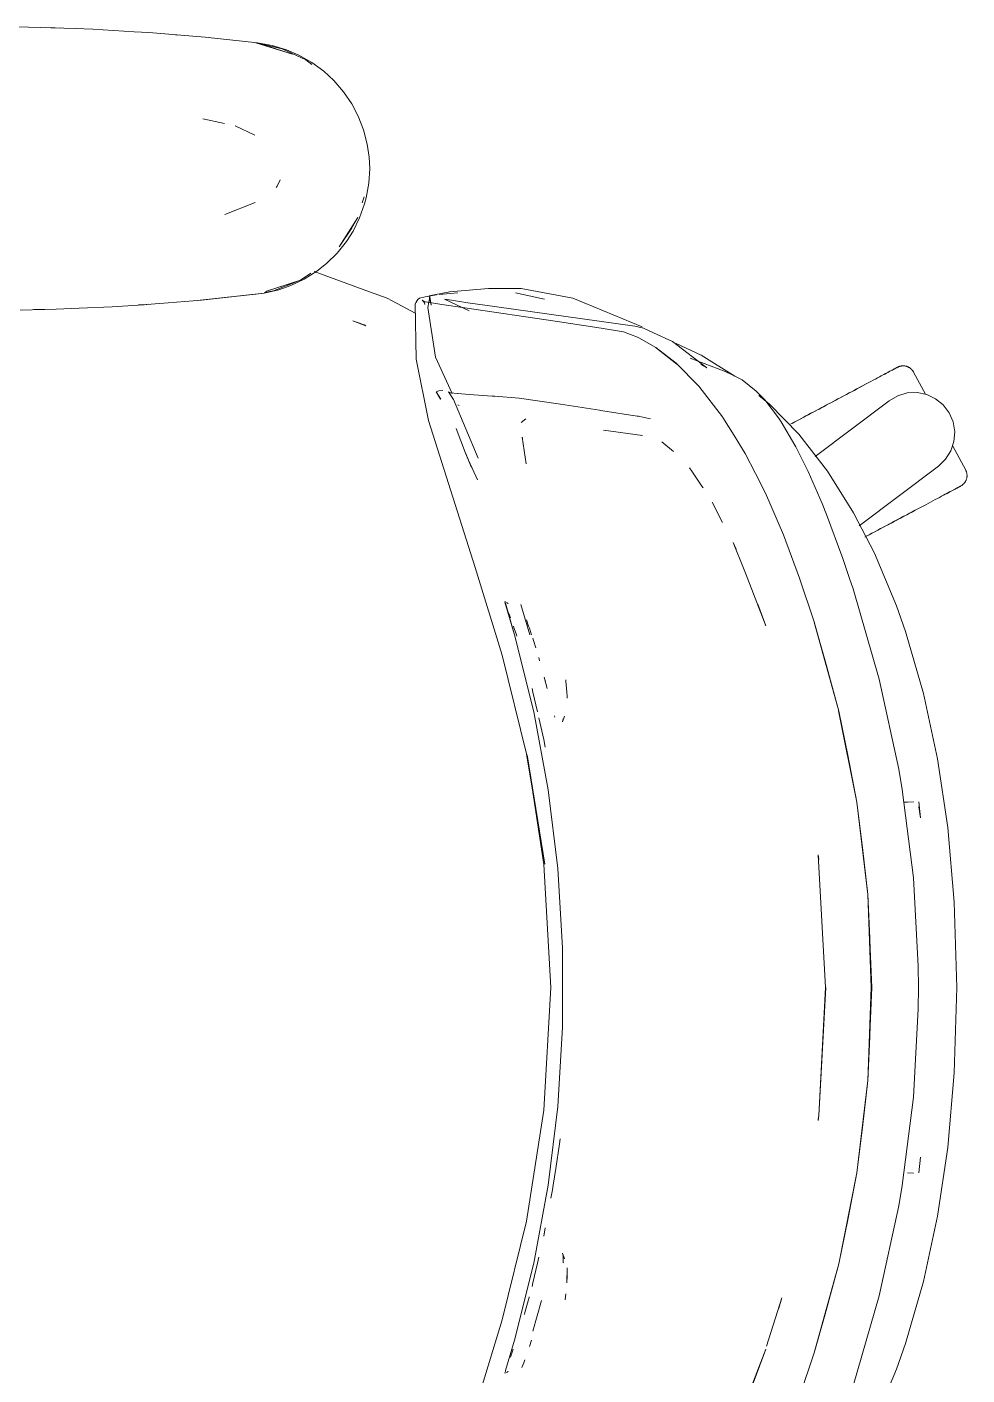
# Model space of a CAD drawing. Header units: millimetres. Extents: x 155927 to 326028, y -36033 to 97293.
# Drawn here: x 193477.9 to 193799.4, y 12399.8 to 12860.7 of the extents above; entities that cross this region are included whole.
import ezdxf

# ---------------------------------------------------------------- set-up
doc = ezdxf.new("R2010")
doc.units = ezdxf.units.MM
doc.header["$MEASUREMENT"] = 0
doc.layers.add('G-IMPT', color=8, linetype='CONTINUOUS', lineweight=9)
doc.layers.add('I-FURN', color=8, linetype='CONTINUOUS', lineweight=9)

msp = doc.modelspace()

# ---------------------------------------------------------------- linework, layer by layer
at = {"layer": 'G-IMPT'}
for p, q in [((193474.23, 12860.67), (193482.65, 12860.51)), ((193494.41, 12860.12), (193482.65, 12860.51)), ((193487.59, 12860.37), (193486.09, 12860.38)), ((193489.52, 12860.26), (193487.59, 12860.37)), ((193494.41, 12860.12), (193500.43, 12859.87)), ((193514.57, 12859.06), (193500.43, 12859.87)), ((193519.66, 12858.73), (193514.57, 12859.06)), ((193519.66, 12858.73), (193534.72, 12857.48)), ((193527.84, 12858.08), (193529.52, 12857.91)), ((193534.72, 12857.48), (193538.85, 12857.14)), ((193538.85, 12857.14), (193556.77, 12855.23)), ((193556.26, 12855.23), (193568.72, 12851.4)), ((193556.26, 12855.23), (193559.57, 12854.31)), ((193556.77, 12855.23), (193561.82, 12854.34)), ((193565.23, 12853.19), (193556.82, 12855.1)), ((193568.72, 12851.4), (193559.57, 12854.31)), ((193566.68, 12852.87), (193561.82, 12854.34)), ((193565.23, 12853.19), (193573.29, 12849.45)), ((193570.92, 12851.06), (193566.68, 12852.87)), ((193570.92, 12851.06), (193575.36, 12848.55)), ((193575.4, 12847.86), (193573.29, 12849.45)), ((193579.44, 12845.55), (193575.36, 12848.55)), ((193579.44, 12845.55), (193582.88, 12842.39)), ((193586.2, 12838.55), (193582.88, 12842.39)), ((193589.03, 12834.38), (193586.2, 12838.55)), ((193589.03, 12834.38), (193591.22, 12830.22)), ((193591.22, 12830.22), (193593.05, 12825.51)), ((193538.06, 12829.26), (193545.49, 12827.69)), ((193555.89, 12823.66), (193549.11, 12826.93)), ((193594.32, 12820.64), (193593.05, 12825.51)), ((193594.32, 12820.64), (193594.96, 12816.13)), ((193595.14, 12812.28), (193594.84, 12807.24)), ((193595.14, 12812.28), (193594.96, 12816.13)), ((193564.52, 12808.45), (193563.51, 12806.23)), ((193594.84, 12807.24), (193593.96, 12802.29)), ((193563.51, 12806.23), (193563.21, 12805.78)), ((193592.6, 12800.6), (193593.22, 12802.63)), ((193545.56, 12796.56), (193555.98, 12800.71)), ((193591.69, 12795.39), (193593.4, 12800.16)), ((193593.96, 12802.29), (193593.4, 12800.16)), ((193591.04, 12795.49), (193584.72, 12785.54)), ((193591.04, 12795.49), (193588.88, 12791.81)), ((193591.69, 12795.39), (193589.44, 12790.88)), ((193588.88, 12791.81), (193584.72, 12785.54)), ((193589.44, 12790.88), (193587.18, 12787.33)), ((193583.99, 12783.36), (193587.18, 12787.33)), ((193580.38, 12779.81), (193577.08, 12777.19)), ((193583.99, 12783.36), (193580.38, 12779.81)), ((193571.43, 12774.06), (193575.01, 12776.49)), ((193572.75, 12774.46), (193577.08, 12777.19)), ((193576.18, 12777.07), (193595.12, 12770.12)), ((193559.08, 12769.66), (193564.04, 12770.82)), ((193559.15, 12769.88), (193562.21, 12770.46)), ((193571.43, 12774.06), (193559.57, 12770.25)), ((193568.72, 12773.16), (193559.57, 12770.25)), ((193562.21, 12770.46), (193570.39, 12773.66)), ((193568.17, 12772.27), (193564.04, 12770.82)), ((193572.75, 12774.46), (193568.17, 12772.27)), ((193571.43, 12774.06), (193568.72, 12773.16)), ((193595.12, 12770.12), (193601.09, 12767.93)), ((193622.48, 12770.1), (193631.81, 12770.91)), ((193631.81, 12770.91), (193635.76, 12771.25)), ((193639.93, 12771.25), (193635.76, 12771.25)), ((193646.9, 12771.22), (193639.93, 12771.25)), ((193646.9, 12771.22), (193664.6, 12767.98)), ((193515.95, 12765.6), (193507.08, 12765.04)), ((193515.95, 12765.6), (193526.24, 12766.33)), ((193518, 12765.73), (193516.09, 12765.64)), ((193518, 12765.73), (193519.41, 12765.87)), ((193537.64, 12767.31), (193526.24, 12766.33)), ((193559.08, 12769.66), (193536.12, 12767.21)), ((193536.12, 12767.21), (193556.26, 12769.33)), ((193559.08, 12769.66), (193537.64, 12767.31)), ((193559.08, 12769.66), (193556.26, 12769.33)), ((193602.85, 12767.01), (193601.09, 12767.93)), ((193610.75, 12762.87), (193602.85, 12767.01)), ((193610.69, 12766.05), (193611.3, 12767.09)), ((193611.07, 12747.07), (193610.69, 12766.05)), ((193611.17, 12766.47), (193611.3, 12767.09)), ((193611.17, 12766.47), (193611.27, 12767.02)), ((193611.3, 12767.09), (193611.27, 12767.02)), ((193611.67, 12767.59), (193611.3, 12767.09)), ((193612.21, 12767.91), (193611.67, 12767.59)), ((193612.21, 12767.91), (193614.07, 12768.46)), ((193613.56, 12766.86), (193613.06, 12767.26)), ((193614.16, 12766.7), (193613.06, 12767.26)), ((193614.16, 12766.7), (193613.54, 12766.87)), ((193613.54, 12766.87), (193619.8, 12765.76)), ((193613.56, 12766.86), (193613.88, 12766.32)), ((193613.96, 12765.83), (193613.88, 12766.32)), ((193617.35, 12768.99), (193614.07, 12768.46)), ((193615.67, 12768.4), (193614.99, 12764.82)), ((193617.76, 12769.25), (193615.44, 12768.81)), ((193616.16, 12765.53), (193615.44, 12768.81)), ((193616.16, 12765.53), (193615.67, 12768.4)), ((193617.35, 12768.99), (193617.96, 12769.07)), ((193622.01, 12770.06), (193617.76, 12769.25)), ((193618.86, 12769.17), (193622.65, 12769.59)), ((193619.8, 12765.76), (193627.66, 12764.65)), ((193620.77, 12767.67), (193629.18, 12763.68)), ((193620.77, 12767.67), (193621.64, 12767.53)), ((193626.66, 12766.69), (193621.64, 12767.53)), ((193622.48, 12770.1), (193622.01, 12770.06)), ((193622.65, 12769.59), (193625.24, 12769.8)), ((193626.66, 12766.69), (193627.96, 12766.48)), ((193638.62, 12765.04), (193627.96, 12766.48)), ((193645.04, 12769.81), (193654.34, 12767.77)), ((193654.34, 12767.77), (193654.92, 12767.62)), ((193664.6, 12767.98), (193668.45, 12766.39)), ((193671.82, 12765), (193668.45, 12766.39)), ((193475.59, 12763.91), (193487.9, 12764.2)), ((193482.37, 12764.04), (193480.29, 12764.04)), ((193484.03, 12764.12), (193482.37, 12764.04)), ((193495.78, 12764.5), (193487.9, 12764.2)), ((193495.78, 12764.5), (193507.08, 12765.04)), ((193617.7, 12747.77), (193614.99, 12764.82)), ((193627.66, 12764.65), (193658.53, 12760.09)), ((193638.62, 12765.04), (193685.84, 12758.36)), ((193688.27, 12758.2), (193671.82, 12765)), ((193593.82, 12758.53), (193589.35, 12760.16)), ((193589.35, 12760.16), (193593.23, 12758.79)), ((193593.82, 12758.53), (193593.23, 12758.79)), ((193658.53, 12760.09), (193674.3, 12757.7)), ((193681.97, 12756.4), (193674.3, 12757.7)), ((193681.97, 12756.4), (193686.76, 12754.65)), ((193685.84, 12758.36), (193688.83, 12757.72)), ((193692.19, 12756.15), (193688.83, 12757.72)), ((193687.18, 12754.43), (193686.76, 12754.65)), ((193693.02, 12751.15), (193687.18, 12754.43)), ((193692.19, 12756.15), (193698.72, 12753.11)), ((193710.42, 12744.17), (193698.72, 12753.11)), ((193699.9, 12752.44), (193708.53, 12748.46)), ((193617.7, 12747.77), (193623.32, 12735.42)), ((193693.02, 12751.15), (193699.98, 12745.73)), ((193700.19, 12745.42), (193693.24, 12750.82)), ((193693.24, 12750.82), (193696.62, 12748.23)), ((193700.19, 12745.42), (193696.62, 12748.23)), ((193704.76, 12747.4), (193716.67, 12742.89)), ((193708.53, 12748.46), (193719.98, 12741.34)), ((193611.07, 12747.07), (193615.27, 12726.11)), ((193707.72, 12737.83), (193699.98, 12745.73)), ((193710.42, 12744.17), (193708.39, 12745.33)), ((193718.9, 12741.82), (193716.67, 12742.89)), ((193721.34, 12740.65), (193718.9, 12741.82)), ((193722.47, 12740.03), (193721.34, 12740.65)), ((193722.47, 12740.03), (193727.34, 12736.17)), ((193617.85, 12735.94), (193617.91, 12735.96)), ((193617.85, 12735.94), (193619.43, 12733.48)), ((193618.78, 12736.24), (193617.91, 12735.96)), ((193619.43, 12733.48), (193617.91, 12735.96)), ((193617.91, 12735.96), (193619.4, 12733.49)), ((193620.13, 12736.41), (193618.78, 12736.24)), ((193622.77, 12735.65), (193622.05, 12735.94)), ((193622.05, 12735.94), (193623.81, 12733.27)), ((193622.77, 12735.65), (193622.78, 12735.65)), ((193625.16, 12735.35), (193622.78, 12735.65)), ((193623.81, 12733.27), (193632.25, 12713.29)), ((193625.16, 12735.35), (193625.25, 12735.34)), ((193629.12, 12735.05), (193625.25, 12735.34)), ((193636.98, 12734.49), (193629.12, 12735.05)), ((193637.97, 12734.42), (193636.98, 12734.49)), ((193646.21, 12733.8), (193637.97, 12734.42)), ((193646.21, 12733.8), (193646.29, 12733.79)), ((193660.36, 12731.76), (193646.29, 12733.79)), ((193707.72, 12737.83), (193715.74, 12727.39)), ((193727.34, 12736.17), (193730.23, 12733.15)), ((193731.9, 12731.73), (193728.23, 12734.73)), ((193625.26, 12731.55), (193625.7, 12731.28)), ((193660.36, 12731.76), (193673.72, 12729.64)), ((193673.72, 12729.64), (193674.23, 12729.56)), ((193674.84, 12729.47), (193674.23, 12729.56)), ((193674.84, 12729.47), (193686.56, 12727.66)), ((193730.23, 12733.15), (193734.95, 12727.01)), ((193731.9, 12731.73), (193741.86, 12721.43)), ((193631.26, 12675.87), (193615.27, 12726.11)), ((193646.95, 12725.41), (193648.59, 12726.69)), ((193686.56, 12727.66), (193687.03, 12727.59)), ((193689.01, 12727.17), (193687.03, 12727.59)), ((193691.18, 12726.71), (193689.01, 12727.17)), ((193715.91, 12727.13), (193715.74, 12727.39)), ((193719.79, 12721.04), (193715.91, 12727.13)), ((193734.95, 12727.01), (193735.81, 12725.72)), ((193740.54, 12717.73), (193735.81, 12725.72)), ((193627.95, 12714.93), (193624.69, 12723.4)), ((193647.3, 12720.46), (193648.7, 12711.3)), ((193647.3, 12720.46), (193647.35, 12720.11)), ((193675.13, 12722.79), (193688.49, 12721.01)), ((193688.49, 12721.01), (193688.02, 12721.15)), ((193719.79, 12721.04), (193723.56, 12714.81)), ((193751.66, 12708.83), (193741.86, 12721.43)), ((193629.97, 12710.03), (193627.94, 12715.13)), ((193627.94, 12715.13), (193629.97, 12710.02)), ((193627.95, 12714.93), (193629.97, 12710.03)), ((193698.99, 12715.51), (193695.08, 12718.84)), ((193740.85, 12717.13), (193740.54, 12717.73)), ((193740.85, 12717.13), (193744.85, 12709.12)), ((193628.97, 12712.55), (193632.02, 12705.84)), ((193727.13, 12708.02), (193723.56, 12714.81)), ((193705.26, 12708.87), (193704.51, 12709.98)), ((193705.26, 12708.87), (193708.76, 12703.74)), ((193727.13, 12708.02), (193730.51, 12701.29)), ((193745.07, 12708.67), (193744.85, 12709.12)), ((193745.07, 12708.67), (193749.84, 12697.72)), ((193760.64, 12694.53), (193751.66, 12708.83)), ((193708.76, 12703.74), (193709.15, 12703.16)), ((193736.69, 12687.06), (193730.51, 12701.29)), ((193712.29, 12698.27), (193715.83, 12691.3)), ((193749.84, 12697.72), (193751.32, 12694.04)), ((193756.92, 12678.96), (193751.32, 12694.04)), ((193767.73, 12680.76), (193760.64, 12694.53)), ((193723.18, 12675.1), (193719.46, 12684.43)), ((193719.46, 12684.43), (193720.46, 12682.19)), ((193742.15, 12672.19), (193736.69, 12687.06)), ((193756.92, 12678.96), (193759.26, 12672.14)), ((193775.25, 12662.78), (193767.73, 12680.76)), ((193640.44, 12645.9), (193631.26, 12675.87)), ((193723.85, 12673.38), (193723.18, 12675.1)), ((193730.56, 12655.93), (193723.85, 12673.38)), ((193742.15, 12672.19), (193747.16, 12657.27)), ((193760.46, 12668.54), (193759.26, 12672.14)), ((193641.4, 12664.07), (193641.54, 12664.31)), ((193760.46, 12668.54), (193769.4, 12637.71)), ((193644.67, 12652.85), (193641.4, 12664.07)), ((193644.67, 12652.85), (193641.56, 12663.67)), ((193641.61, 12663.38), (193641.56, 12663.67)), ((193644.67, 12652.85), (193641.61, 12663.38)), ((193642.49, 12663.53), (193641.88, 12663.92)), ((193642.49, 12663.53), (193642.28, 12663.68)), ((193642.94, 12659.6), (193642.55, 12660.67)), ((193643.29, 12658.63), (193642.94, 12659.6)), ((193649.86, 12652.84), (193646.83, 12663.27)), ((193730.56, 12655.93), (193727.84, 12663.36)), ((193775.25, 12662.78), (193778.32, 12654.05)), ((193644.28, 12655.87), (193644.57, 12655.07)), ((193645.3, 12652.85), (193644.57, 12655.07)), ((193648.74, 12658.03), (193649.5, 12655.86)), ((193649.76, 12655.14), (193649.5, 12655.86)), ((193649.76, 12655.14), (193650.53, 12652.84)), ((193750.89, 12644.02), (193747.11, 12657.18)), ((193755.54, 12626.77), (193747.11, 12657.18)), ((193755.54, 12626.77), (193747.16, 12657.27)), ((193651.22, 12626.53), (193644.67, 12652.85)), ((193645.3, 12652.85), (193645.45, 12652.39)), ((193650.91, 12651.71), (193651.15, 12650.93)), ((193651.15, 12650.93), (193651.94, 12648.43)), ((193778.32, 12654.05), (193784.5, 12632.81)), ((193640.44, 12645.9), (193648.76, 12612.21)), ((193652.93, 12645.14), (193653.26, 12644.02)), ((193750.89, 12644.02), (193755.54, 12626.77)), ((193654.84, 12638.35), (193655.84, 12634.49)), ((193654.84, 12638.35), (193655.23, 12636.82)), ((193662.26, 12637), (193662.23, 12637.48)), ((193662.54, 12633.29), (193662.26, 12637)), ((193776.07, 12606.92), (193769.4, 12637.71)), ((193650.99, 12633.27), (193650.65, 12634.55)), ((193652.54, 12626.52), (193650.99, 12633.27)), ((193662.54, 12633.29), (193662.64, 12631.92)), ((193662.64, 12631.22), (193662.64, 12631.92)), ((193784.5, 12632.81), (193789.31, 12610.44)), ((193651.22, 12626.53), (193656.15, 12599.86)), ((193654.7, 12617.12), (193652.99, 12624.54)), ((193658.44, 12624.73), (193658.3, 12625.14)), ((193661.11, 12623.13), (193661.79, 12625.07)), ((193661.11, 12623.13), (193661.32, 12624.17)), ((193761.72, 12595.64), (193755.5, 12626.89)), ((193755.5, 12626.89), (193761.71, 12595.72)), ((193755.54, 12626.77), (193758.62, 12611.75)), ((193655.17, 12614.49), (193654.7, 12617.12)), ((193648.76, 12612.21), (193655.01, 12574.47)), ((193654.75, 12574.3), (193649.02, 12611.84)), ((193655.01, 12574.47), (193649.02, 12611.84)), ((193761.72, 12595.64), (193758.62, 12611.75)), ((193792.8, 12587.03), (193789.31, 12610.44)), ((193777.25, 12600), (193776.07, 12606.92)), ((193656.15, 12599.86), (193659.45, 12572.94)), ((193781.07, 12569.83), (193777.25, 12600)), ((193765.54, 12564.13), (193761.71, 12595.72)), ((193763.66, 12580.17), (193761.72, 12595.64)), ((193765.5, 12564.09), (193761.72, 12595.64)), ((193777.8, 12595.64), (193779.05, 12595.68)), ((193781.14, 12595.76), (193779.05, 12595.68)), ((193781.14, 12595.76), (193781.03, 12595.76)), ((193782.9, 12595.73), (193783.55, 12590.31)), ((193782.98, 12594.08), (193783.55, 12590.31)), ((193795.06, 12561.45), (193792.8, 12587.03)), ((193748.5, 12577.59), (193748.54, 12577.34)), ((193751.05, 12532.31), (193748.54, 12577.65)), ((193748.54, 12577.65), (193748.77, 12576.04)), ((193748.77, 12576.04), (193748.54, 12577.34)), ((193763.66, 12580.17), (193765.5, 12564.09)), ((193654.75, 12574.3), (193657.11, 12532.31)), ((193661.1, 12545.87), (193659.45, 12572.94)), ((193782.68, 12539.62), (193781.07, 12569.83)), ((193765.5, 12564.09), (193766.18, 12549.2)), ((193765.5, 12564.09), (193766.64, 12532.31)), ((193766.87, 12532.31), (193765.54, 12564.13)), ((193795.91, 12532.31), (193795.06, 12561.45)), ((193766.18, 12549.2), (193766.64, 12532.31)), ((193661.1, 12518.75), (193661.1, 12545.87)), ((193782.68, 12539.62), (193782.78, 12532.31)), ((193654.75, 12490.33), (193657.11, 12532.31)), ((193751.1, 12532.31), (193748.77, 12488.59)), ((193751.05, 12532.31), (193748.77, 12488.59)), ((193765.5, 12500.54), (193766.64, 12532.31)), ((193765.54, 12500.5), (193766.87, 12532.31)), ((193766.18, 12515.43), (193766.64, 12532.31)), ((193782.68, 12525), (193782.78, 12532.31)), ((193795.06, 12503.17), (193795.91, 12532.31)), ((193782.68, 12525), (193781.07, 12494.8)), ((193661.1, 12518.75), (193659.45, 12491.68)), ((193766.18, 12515.43), (193765.5, 12500.54)), ((193792.8, 12477.6), (193795.06, 12503.17)), ((193765.54, 12500.5), (193761.71, 12468.9)), ((193765.5, 12500.54), (193761.72, 12468.98)), ((193765.5, 12500.54), (193763.66, 12484.46)), ((193781.07, 12494.8), (193777.25, 12464.63)), ((193648.76, 12452.41), (193654.75, 12490.33)), ((193656.15, 12464.76), (193659.45, 12491.68)), ((193748.5, 12487.03), (193748.54, 12487.28)), ((193748.77, 12488.59), (193748.51, 12486.81)), ((193748.77, 12488.59), (193748.54, 12487.28)), ((193761.72, 12468.98), (193763.66, 12484.46)), ((193660.07, 12478.91), (193660.25, 12480.57)), ((193658.77, 12470.39), (193660.07, 12478.91)), ((193789.31, 12454.18), (193792.8, 12477.6)), ((193782.9, 12468.9), (193783.55, 12474.31)), ((193658.77, 12470.39), (193657.92, 12464.77)), ((193755.54, 12437.85), (193761.72, 12468.98)), ((193755.54, 12437.85), (193761.71, 12468.9)), ((193761.72, 12468.98), (193758.62, 12452.88)), ((193779.05, 12468.94), (193781.14, 12468.87)), ((193781.14, 12468.87), (193781.03, 12468.87)), ((193651.22, 12438.09), (193656.15, 12464.76)), ((193657.12, 12460.24), (193657.67, 12463.14)), ((193657.92, 12464.77), (193657.67, 12463.14)), ((193777.25, 12464.63), (193776.07, 12457.71)), ((193769.4, 12426.92), (193776.07, 12457.71)), ((193648.76, 12452.41), (193640.44, 12418.73)), ((193755.54, 12437.85), (193758.62, 12452.88)), ((193784.5, 12431.82), (193789.31, 12454.18)), ((193655.19, 12450.13), (193654.66, 12447.32)), ((193652.99, 12440.09), (193652.54, 12438.11)), ((193661.32, 12440.45), (193661.11, 12441.5)), ((193661.11, 12441.5), (193661.79, 12439.55)), ((193661.32, 12440.45), (193661.35, 12438.15)), ((193651.22, 12438.09), (193644.67, 12411.78)), ((193650.99, 12431.36), (193652.54, 12438.11)), ((193661.37, 12438.29), (193661.35, 12438.15)), ((193662.65, 12436.44), (193662.56, 12431.39)), ((193662.65, 12436.44), (193662.64, 12433.66)), ((193755.54, 12437.85), (193747.11, 12407.45)), ((193755.54, 12437.85), (193747.16, 12407.36)), ((193750.89, 12420.61), (193755.54, 12437.85)), ((193650.99, 12431.36), (193650.65, 12430.06)), ((193662.56, 12431.39), (193662.64, 12433.66)), ((193778.32, 12410.58), (193784.5, 12431.82)), ((193649.37, 12425.2), (193648.25, 12421.2)), ((193649.37, 12425.2), (193649.69, 12426.34)), ((193649.69, 12426.34), (193649.73, 12426.52)), ((193650.96, 12414.88), (193653.86, 12425.27)), ((193662.24, 12427.59), (193662.03, 12425.5)), ((193736.09, 12426.17), (193730.84, 12409.68)), ((193736.09, 12426.17), (193735.02, 12422.73)), ((193769.4, 12426.92), (193760.46, 12396.09)), ((193648.25, 12421.2), (193648.05, 12420.51)), ((193750.89, 12420.61), (193747.11, 12407.45)), ((193631.26, 12388.75), (193640.44, 12418.73)), ((193644.67, 12411.78), (193641.6, 12401.35)), ((193650.51, 12411.79), (193649.79, 12409.57)), ((193643.51, 12406.58), (193643.27, 12405.92)), ((193643.51, 12406.58), (193644.26, 12408.68)), ((193730.56, 12408.7), (193723.74, 12390.29)), ((193730.56, 12408.7), (193723.85, 12391.25)), ((193747.16, 12407.36), (193742.15, 12392.44)), ((193778.32, 12410.58), (193775.25, 12401.84)), ((193647.8, 12404.02), (193647.19, 12402.37)), ((193647.8, 12404.02), (193648.17, 12405.04)), ((193775.25, 12401.84), (193767.73, 12383.87)), ((193641.4, 12400.55), (193641.46, 12400.78)), ((193641.49, 12400.32), (193641.4, 12400.55)), ((193641.46, 12400.78), (193641.53, 12401.08)), ((193641.53, 12401.08), (193641.6, 12401.35)), ((193642.49, 12401.09), (193641.88, 12400.71)), ((193642.49, 12401.09), (193642.28, 12400.95))]:
    msp.add_line(p, q, dxfattribs=at)
at = {"layer": 'I-FURN'}
for p, q in [((193772.36, 12742.59), (193771.85, 12742.32)), ((193772.09, 12742.45), (193772.59, 12742.71)), ((193772.84, 12742.85), (193772.36, 12742.59)), ((193772.59, 12742.71), (193773.05, 12742.96)), ((193773.29, 12743.09), (193772.84, 12742.85)), ((193773.05, 12742.96), (193773.48, 12743.19)), ((193773.7, 12743.3), (193773.29, 12743.09)), ((193773.48, 12743.19), (193773.88, 12743.4)), ((193774.07, 12743.5), (193773.7, 12743.3)), ((193773.88, 12743.4), (193774.23, 12743.59)), ((193774.41, 12743.68), (193774.07, 12743.5)), ((193774.23, 12743.59), (193774.55, 12743.76)), ((193774.71, 12743.84), (193774.41, 12743.68)), ((193774.55, 12743.76), (193774.83, 12743.9)), ((193774.96, 12743.98), (193774.71, 12743.84)), ((193774.83, 12743.9), (193775.07, 12744.03)), ((193775.18, 12744.09), (193774.96, 12743.98)), ((193775.07, 12744.03), (193775.27, 12744.14)), ((193775.36, 12744.19), (193775.18, 12744.09)), ((193775.27, 12744.14), (193775.43, 12744.22)), ((193775.5, 12744.26), (193775.36, 12744.19)), ((193775.43, 12744.22), (193775.56, 12744.29)), ((193775.6, 12744.32), (193775.5, 12744.26)), ((193775.56, 12744.29), (193775.64, 12744.33)), ((193775.66, 12744.35), (193775.6, 12744.32)), ((193775.64, 12744.33), (193775.68, 12744.36)), ((193775.68, 12744.36), (193775.66, 12744.35)), ((193775.68, 12744.36), (193775.83, 12744.43)), ((193775.68, 12744.36), (193775.68, 12744.36)), ((193775.83, 12744.43), (193775.98, 12744.5)), ((193775.98, 12744.5), (193776.12, 12744.56)), ((193776.12, 12744.56), (193776.28, 12744.61)), ((193776.28, 12744.61), (193776.43, 12744.66)), ((193776.43, 12744.66), (193776.59, 12744.71)), ((193776.59, 12744.71), (193776.74, 12744.74)), ((193776.74, 12744.74), (193776.9, 12744.77)), ((193776.9, 12744.77), (193777.06, 12744.8)), ((193777.06, 12744.8), (193777.22, 12744.81)), ((193777.22, 12744.81), (193777.38, 12744.83)), ((193777.38, 12744.83), (193777.54, 12744.83)), ((193777.54, 12744.83), (193777.7, 12744.83)), ((193777.7, 12744.83), (193777.86, 12744.82)), ((193777.86, 12744.82), (193778.02, 12744.81)), ((193778.02, 12744.81), (193778.18, 12744.78)), ((193778.18, 12744.78), (193778.34, 12744.76)), ((193778.34, 12744.76), (193778.5, 12744.72)), ((193778.5, 12744.72), (193778.66, 12744.68)), ((193778.66, 12744.68), (193778.81, 12744.64)), ((193778.81, 12744.64), (193778.96, 12744.58)), ((193778.96, 12744.58), (193779.11, 12744.53)), ((193779.11, 12744.53), (193779.26, 12744.46)), ((193779.26, 12744.46), (193779.41, 12744.39)), ((193779.41, 12744.39), (193779.55, 12744.31)), ((193779.55, 12744.31), (193779.69, 12744.23)), ((193779.69, 12744.23), (193779.82, 12744.15)), ((193779.82, 12744.15), (193779.96, 12744.05)), ((193779.96, 12744.05), (193780.08, 12743.96)), ((193780.08, 12743.96), (193780.21, 12743.85)), ((193780.21, 12743.85), (193780.33, 12743.75)), ((193780.33, 12743.75), (193780.44, 12743.63)), ((193780.44, 12743.63), (193780.55, 12743.52)), ((193780.55, 12743.52), (193780.66, 12743.39)), ((193780.66, 12743.39), (193780.76, 12743.27)), ((193780.76, 12743.27), (193780.86, 12743.14)), ((193780.86, 12743.14), (193780.95, 12743.01)), ((193780.95, 12743.01), (193781.03, 12742.87)), ((193781.03, 12742.87), (193781.11, 12742.73)), ((193781.11, 12742.73), (193781.14, 12742.69)), ((193785.17, 12735.11), (193781.14, 12742.69)), ((193762.8, 12737.51), (193763.67, 12737.97)), ((193764.13, 12738.21), (193763.27, 12737.76)), ((193763.67, 12737.97), (193764.52, 12738.42)), ((193764.96, 12738.66), (193764.13, 12738.21)), ((193765.78, 12739.09), (193764.96, 12738.66)), ((193766.56, 12739.51), (193765.78, 12739.09)), ((193767.33, 12739.91), (193766.56, 12739.51)), ((193768.06, 12740.3), (193767.33, 12739.91)), ((193768.77, 12740.68), (193768.06, 12740.3)), ((193769.45, 12741.04), (193768.77, 12740.68)), ((193770.09, 12741.39), (193769.45, 12741.04)), ((193770.71, 12741.71), (193770.09, 12741.39)), ((193771.29, 12742.02), (193770.71, 12741.71)), ((193770.98, 12741.86), (193771.55, 12742.16)), ((193771.85, 12742.32), (193771.29, 12742.02)), ((193771.55, 12742.16), (193772.09, 12742.45)), ((193754.82, 12733.26), (193753.83, 12732.74)), ((193754.28, 12732.98), (193755.28, 12733.51)), ((193755.81, 12733.79), (193754.82, 12733.26)), ((193755.28, 12733.51), (193756.26, 12734.03)), ((193756.79, 12734.31), (193755.81, 12733.79)), ((193756.26, 12734.03), (193757.23, 12734.55)), ((193757.75, 12734.82), (193756.79, 12734.31)), ((193757.23, 12734.55), (193758.2, 12735.06)), ((193758.71, 12735.33), (193757.75, 12734.82)), ((193758.2, 12735.06), (193759.15, 12735.57)), ((193759.66, 12735.84), (193758.71, 12735.33)), ((193759.15, 12735.57), (193760.09, 12736.06)), ((193760.59, 12736.33), (193759.66, 12735.84)), ((193760.09, 12736.06), (193761.01, 12736.55)), ((193761.5, 12736.82), (193760.59, 12736.33)), ((193761.01, 12736.55), (193761.91, 12737.04)), ((193762.4, 12737.29), (193761.5, 12736.82)), ((193761.91, 12737.04), (193762.8, 12737.51)), ((193763.27, 12737.76), (193762.4, 12737.29)), ((193772.79, 12732.91), (193775.71, 12734.6)), ((193775.71, 12734.6), (193778.95, 12735.55)), ((193778.95, 12735.55), (193782.32, 12735.69)), ((193782.32, 12735.69), (193785.63, 12735.02)), ((193785.63, 12735.02), (193788.67, 12733.57)), ((193788.67, 12733.57), (193791.29, 12731.44)), ((193745.29, 12728.2), (193746.28, 12728.72)), ((193746.81, 12729.01), (193745.82, 12728.48)), ((193746.28, 12728.72), (193747.27, 12729.25)), ((193747.81, 12729.54), (193746.81, 12729.01)), ((193747.27, 12729.25), (193748.27, 12729.78)), ((193747.47, 12713.84), (193772.79, 12732.91)), ((193748.81, 12730.07), (193747.81, 12729.54)), ((193748.27, 12729.78), (193749.27, 12730.31)), ((193749.81, 12730.6), (193748.81, 12730.07)), ((193749.27, 12730.31), (193750.28, 12730.85)), ((193750.82, 12731.14), (193749.81, 12730.6)), ((193750.28, 12730.85), (193751.28, 12731.38)), ((193751.82, 12731.67), (193750.82, 12731.14)), ((193751.28, 12731.38), (193752.29, 12731.92)), ((193752.83, 12732.2), (193751.82, 12731.67)), ((193752.29, 12731.92), (193753.29, 12732.45)), ((193753.83, 12732.74), (193752.83, 12732.2)), ((193753.29, 12732.45), (193754.28, 12732.98)), ((193791.29, 12731.44), (193793.32, 12728.75)), ((193793.32, 12728.75), (193794.65, 12725.65)), ((193740.09, 12725.43), (193739.18, 12724.95)), ((193739.6, 12725.17), (193740.51, 12725.66)), ((193741.01, 12725.92), (193740.09, 12725.43)), ((193740.51, 12725.66), (193741.44, 12726.15)), ((193741.95, 12726.42), (193741.01, 12725.92)), ((193741.44, 12726.15), (193742.38, 12726.65)), ((193742.9, 12726.93), (193741.95, 12726.42)), ((193742.38, 12726.65), (193743.34, 12727.16)), ((193743.86, 12727.44), (193742.9, 12726.93)), ((193743.34, 12727.16), (193744.31, 12727.68)), ((193744.84, 12727.96), (193743.86, 12727.44)), ((193744.31, 12727.68), (193745.29, 12728.2)), ((193745.82, 12728.48), (193744.84, 12727.96)), ((193794.65, 12725.65), (193795.19, 12722.32)), ((193795.19, 12722.32), (193794.93, 12718.96)), ((193793.86, 12715.76), (193792.06, 12712.9)), ((193794.93, 12718.96), (193793.86, 12715.76)), ((193798.95, 12709.19), (193794.48, 12717.6)), ((193789.63, 12710.56), (193762.57, 12690.17)), ((193792.06, 12712.9), (193789.63, 12710.56)), ((193798.95, 12709.19), (193799.02, 12709.05)), ((193799.05, 12705.62), (193798.98, 12705.47)), ((193799.02, 12709.05), (193799.09, 12708.9)), ((193799.11, 12705.76), (193799.05, 12705.62)), ((193799.09, 12708.9), (193799.15, 12708.75)), ((193799.17, 12705.91), (193799.11, 12705.76)), ((193799.15, 12708.75), (193799.2, 12708.6)), ((193799.23, 12706.07), (193799.17, 12705.91)), ((193799.2, 12708.6), (193799.25, 12708.45)), ((193799.27, 12706.22), (193799.23, 12706.07)), ((193799.25, 12708.45), (193799.29, 12708.29)), ((193799.31, 12706.38), (193799.27, 12706.22)), ((193799.29, 12708.29), (193799.33, 12708.14)), ((193799.35, 12706.54), (193799.31, 12706.38)), ((193799.33, 12708.14), (193799.36, 12707.98)), ((193799.37, 12706.69), (193799.35, 12706.54)), ((193799.36, 12707.98), (193799.39, 12707.82)), ((193799.39, 12706.85), (193799.37, 12706.69)), ((193799.39, 12707.82), (193799.4, 12707.66)), ((193799.41, 12707.01), (193799.39, 12706.85)), ((193799.4, 12707.66), (193799.41, 12707.5)), ((193799.41, 12707.5), (193799.42, 12707.34)), ((193799.42, 12707.18), (193799.41, 12707.01)), ((193799.42, 12707.34), (193799.42, 12707.18)), ((193791.98, 12700.92), (193792.58, 12701.24)), ((193792.89, 12701.41), (193792.31, 12701.1)), ((193792.58, 12701.24), (193793.15, 12701.55)), ((193793.44, 12701.7), (193792.89, 12701.41)), ((193793.15, 12701.55), (193793.68, 12701.83)), ((193793.96, 12701.98), (193793.44, 12701.7)), ((193793.68, 12701.83), (193794.18, 12702.1)), ((193794.44, 12702.23), (193793.96, 12701.98)), ((193794.18, 12702.1), (193794.65, 12702.34)), ((193794.89, 12702.47), (193794.44, 12702.23)), ((193794.65, 12702.34), (193795.08, 12702.57)), ((193795.3, 12702.69), (193794.89, 12702.47)), ((193795.08, 12702.57), (193795.47, 12702.78)), ((193795.67, 12702.89), (193795.3, 12702.69)), ((193795.47, 12702.78), (193795.83, 12702.97)), ((193796, 12703.06), (193795.67, 12702.89)), ((193795.83, 12702.97), (193796.15, 12703.14)), ((193796.3, 12703.22), (193796, 12703.06)), ((193796.15, 12703.14), (193796.43, 12703.29)), ((193796.56, 12703.36), (193796.3, 12703.22)), ((193796.43, 12703.29), (193796.67, 12703.42)), ((193796.78, 12703.48), (193796.56, 12703.36)), ((193796.67, 12703.42), (193796.87, 12703.52)), ((193796.96, 12703.57), (193796.78, 12703.48)), ((193796.87, 12703.52), (193797.03, 12703.61)), ((193797.1, 12703.65), (193796.96, 12703.57)), ((193797.03, 12703.61), (193797.15, 12703.67)), ((193797.2, 12703.7), (193797.1, 12703.65)), ((193797.15, 12703.67), (193797.23, 12703.72)), ((193797.26, 12703.73), (193797.2, 12703.7)), ((193797.23, 12703.72), (193797.27, 12703.74)), ((193797.28, 12703.74), (193797.26, 12703.73)), ((193797.27, 12703.74), (193797.28, 12703.74)), ((193797.32, 12703.76), (193797.28, 12703.74)), ((193797.46, 12703.84), (193797.32, 12703.76)), ((193797.6, 12703.93), (193797.46, 12703.84)), ((193797.73, 12704.02), (193797.6, 12703.93)), ((193797.86, 12704.12), (193797.73, 12704.02)), ((193797.98, 12704.22), (193797.86, 12704.12)), ((193798.1, 12704.32), (193797.98, 12704.22)), ((193798.22, 12704.43), (193798.1, 12704.32)), ((193798.33, 12704.55), (193798.22, 12704.43)), ((193798.44, 12704.67), (193798.33, 12704.55)), ((193798.54, 12704.79), (193798.44, 12704.67)), ((193798.64, 12704.92), (193798.54, 12704.79)), ((193798.73, 12705.05), (193798.64, 12704.92)), ((193798.82, 12705.19), (193798.73, 12705.05)), ((193798.9, 12705.33), (193798.82, 12705.19)), ((193798.98, 12705.47), (193798.9, 12705.33)), ((193782.6, 12695.94), (193783.51, 12696.42)), ((193783.51, 12696.42), (193784.4, 12696.89)), ((193784.4, 12696.89), (193785.27, 12697.35)), ((193785.27, 12697.35), (193786.11, 12697.8)), ((193786.11, 12697.8), (193786.94, 12698.24)), ((193786.94, 12698.24), (193787.74, 12698.67)), ((193787.74, 12698.67), (193788.51, 12699.08)), ((193788.51, 12699.08), (193789.26, 12699.48)), ((193789.26, 12699.48), (193789.99, 12699.86)), ((193789.99, 12699.86), (193790.68, 12700.23)), ((193790.68, 12700.23), (193791.34, 12700.59)), ((193791.34, 12700.59), (193791.98, 12700.92)), ((193773.88, 12691.3), (193774.88, 12691.83)), ((193775.42, 12692.12), (193774.42, 12691.59)), ((193774.88, 12691.83), (193775.88, 12692.36)), ((193776.42, 12692.65), (193775.42, 12692.12)), ((193775.88, 12692.36), (193776.87, 12692.89)), ((193777.4, 12693.17), (193776.42, 12692.65)), ((193776.87, 12692.89), (193777.85, 12693.41)), ((193778.38, 12693.69), (193777.4, 12693.17)), ((193777.85, 12693.41), (193778.83, 12693.93)), ((193779.35, 12694.21), (193778.38, 12693.69)), ((193778.83, 12693.93), (193779.79, 12694.44)), ((193780.31, 12694.72), (193779.35, 12694.21)), ((193779.79, 12694.44), (193780.74, 12694.95)), ((193781.25, 12695.22), (193780.31, 12694.72)), ((193780.74, 12694.95), (193781.68, 12695.45)), ((193782.18, 12695.71), (193781.25, 12695.22)), ((193781.68, 12695.45), (193782.6, 12695.94)), ((193783.1, 12696.2), (193782.18, 12695.71)), ((193766.43, 12687.34), (193765.46, 12686.82)), ((193765.9, 12687.06), (193766.88, 12687.58)), ((193767.42, 12687.86), (193766.43, 12687.34)), ((193766.88, 12687.58), (193767.87, 12688.11)), ((193768.41, 12688.39), (193767.42, 12687.86)), ((193767.87, 12688.11), (193768.86, 12688.63)), ((193769.4, 12688.92), (193768.41, 12688.39)), ((193768.86, 12688.63), (193769.86, 12689.17)), ((193770.41, 12689.45), (193769.4, 12688.92)), ((193769.86, 12689.17), (193770.87, 12689.7)), ((193771.41, 12689.99), (193770.41, 12689.45)), ((193770.87, 12689.7), (193771.87, 12690.23)), ((193772.41, 12690.52), (193771.41, 12689.99)), ((193771.87, 12690.23), (193772.88, 12690.77)), ((193773.42, 12691.06), (193772.41, 12690.52)), ((193772.88, 12690.77), (193773.88, 12691.3)), ((193774.42, 12691.59), (193773.42, 12691.06)), ((193765.46, 12686.82), (193764.49, 12686.31)), ((193764.94, 12686.55), (193765.9, 12687.06))]:
    msp.add_line(p, q, dxfattribs=at)

doc.saveas('drawing.dxf')
